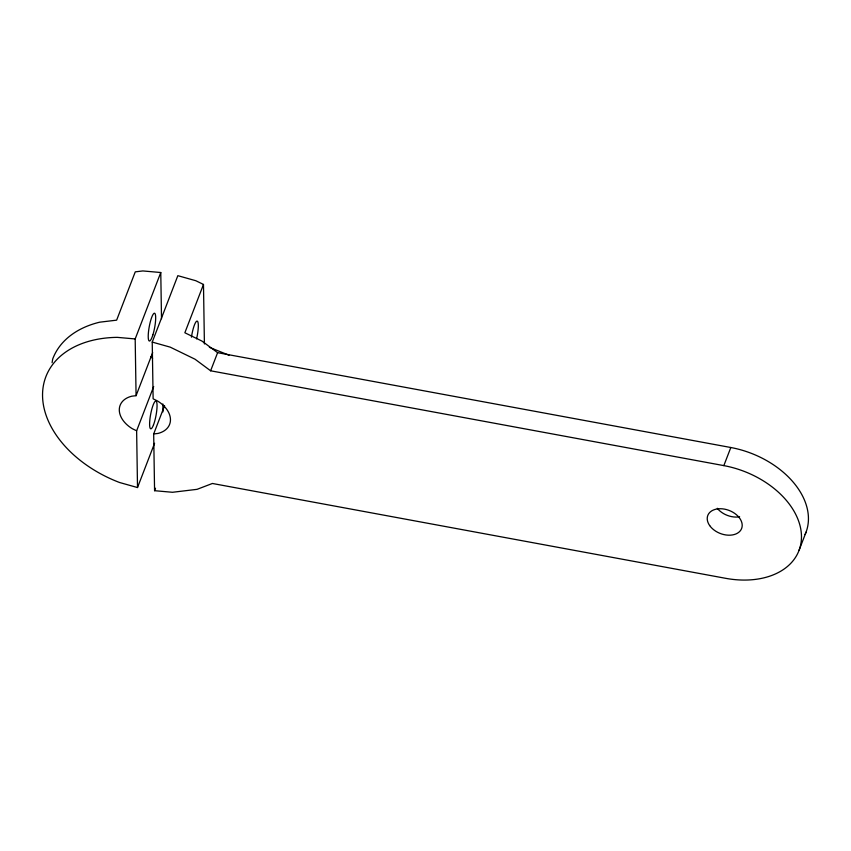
<?xml version="1.0" encoding="UTF-8"?>
<svg xmlns="http://www.w3.org/2000/svg" width="851" height="851" viewBox="0 0 851 851"><rect width="100%" height="100%" fill="white"/><g stroke="black" fill="none" stroke-linecap="round" stroke-linejoin="round"><path stroke-width="1.28" d="M52.092 362.696L52.709 358.994A106.077 72.261 21.1 0 1 99.673 322.189L116.64 320.157L135.266 271.852L142.851 270.937L160.775 272.522L161.509 318.71M135.181 338.943L117.257 337.358A106.077 72.261 21.1 0 0 42.55 395.917A106.077 72.261 21.1 0 0 119.534 482.496L137.511 487.549L136.628 430.808L132.341 428.723A26.519 18.062 21.1 0 1 131.831 396.194L136.075 395.683L135.181 338.943L160.775 272.522M152.233 342.091L170.221 347.144L195.017 359.207L210.623 370.791L723.839 465.614A79.558 54.198 21.1 0 1 801.472 536.141A79.558 54.198 21.1 0 1 725.605 578.308L212.399 483.474L197.06 489.336L172.498 492.282L154.574 490.697L153.68 433.957L157.924 433.446A26.519 18.062 21.1 0 0 157.414 400.917L153.127 398.832L152.233 342.091L177.838 275.671L195.815 280.724L203.485 284.457L204.41 343.985M136.075 395.683L152.669 352.633M136.628 430.808L153.691 386.524M203.485 284.457L184.858 332.762L201.995 341.102L217.611 352.676L730.818 447.509A79.558 54.198 21.1 0 1 805.078 534.502M153.68 433.957L164.583 405.672M137.511 487.549L154.584 443.265M154.574 490.697L155.52 488.24M210.623 370.791L217.611 352.676M723.839 465.614L730.818 447.509M799.078 550.246L806.067 532.13M209.357 347.293L229.015 355.218M162.849 403.97L162.966 411.895M739.625 516.791A18.126 12.339 21.1 0 1 717.276 508.292M152.595 358.335A26.519 18.062 21.1 0 1 150.787 356.548M191.443 337.166A14.148 2.744 -79.5 0 1 197.219 321.104A14.148 2.744 -79.5 0 1 196.581 338.847M709.681 525.588A18.126 12.339 21.1 0 0 739.966 531.184A18.126 12.339 21.1 0 0 724.52 509.132A18.126 12.339 21.1 0 0 709.681 525.588M152.872 334.922A14.148 2.744 -79.5 0 0 154.616 313.242A14.148 2.744 -79.5 0 0 148.361 333.198A14.148 2.744 -79.5 0 0 152.872 334.922M153.478 424.957A14.148 2.744 -79.5 0 0 156.478 401.566A14.148 2.744 -79.5 0 0 150.031 418.277A14.148 2.744 -79.5 0 0 153.478 424.957"/></g></svg>
